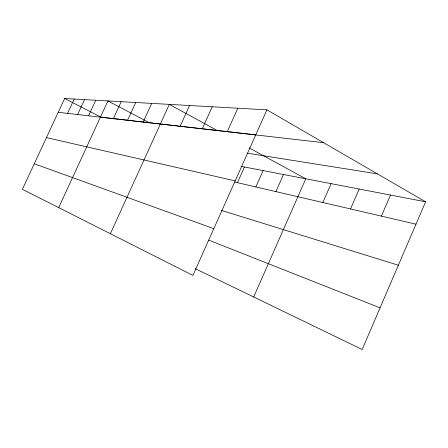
<?xml version="1.0" encoding="UTF-8"?>
<svg xmlns="http://www.w3.org/2000/svg" width="448" height="448" viewBox="0 0 448 448"><rect width="100%" height="100%" fill="white"/><g stroke="black" fill="none" stroke-linecap="round" stroke-linejoin="round"><path stroke-width="0.67" d="M266.924 109.855L192.92 275.408L22.4 189.297L64.652 98.498L266.924 109.855L425.6 201.802L362.163 349.502L195.255 268.682M381.36 216.126L390.482 195.054M350.504 208.953L359.178 189.039M322.834 202.524L331.111 183.646M253.68 296.974L305.794 178.786L249.217 147.935M275.901 191.621L283.483 174.502M255.83 186.956L263.116 170.587M237.44 182.683L244.446 166.998M227.282 131.645L237.815 108.22M202.283 128.789L212.223 106.786M180.141 126.252L189.554 105.515M110.37 233.722L169.333 104.378L217.297 130.53L323.596 142.694M143.164 122.024L151.687 103.387M113.394 118.619L121.195 101.674M127.574 120.243L135.716 102.491M58.694 207.626L107.929 100.929L149.442 122.769M77.65 114.531L84.566 99.618M88.575 115.78L95.76 100.246M67.564 113.378L74.228 99.036M58.223 112.314L255.73 134.898M111.21 118.39L101.164 117.242L64.652 98.498M112.56 118.546L122.746 119.711M123.43 119.79L135.218 121.139M135.906 121.218L197.198 128.229M197.876 128.307L216.602 130.452M247.346 153.194L377.378 173.858M241.007 166.342L425.6 201.802M46.458 137.603L235.172 180.886M234.735 182.05L415.99 224.174M221.318 210.386L398.356 265.227M34.278 163.778L213.819 228.659M208.762 240.145L380.055 307.838"/></g></svg>
